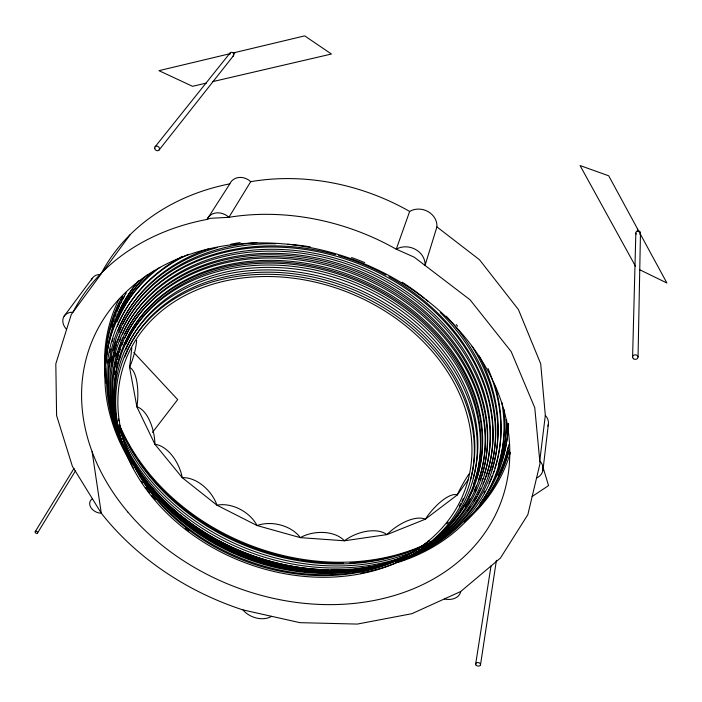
<?xml version="1.0" encoding="UTF-8"?>
<svg xmlns="http://www.w3.org/2000/svg" width="702" height="702" viewBox="0 0 702 702"><rect width="100%" height="100%" fill="white"/><g stroke="black" fill="none" stroke-linecap="round" stroke-linejoin="round"><path stroke-width="1.05" d="M638.039 356.985L640.478 232.827M637.442 231.028L637.495 228.843M632.59 357.169L635.837 233.09M131.836 347.823L129.58 367.383L136.89 406.879A31.529 15.321 80.1 0 1 154.958 444.348L182.274 477.702A30.511 19.814 48.7 0 1 216.988 505.221L257.055 525.544L300.289 537.635L344.375 540.786L386.881 534.626A32.564 15.576 -37.7 0 1 425.315 519.208A30.511 10.793 -50.8 0 1 457.186 495.015L468.629 479.071M542.936 470.366L548.323 424.57M91.444 279.914A12.373 9.854 34.1 0 1 100.737 274.473A231.572 188.197 21.9 0 1 229.826 183.845A13.619 11.785 33.4 0 1 250.711 181.678A207.66 170.647 22.1 0 1 409.652 211.434A17.445 15.541 17.7 0 1 428.106 211.627A17.445 15.541 17.7 0 1 436.916 226.913L479.536 259.775L518.427 309.564L540.698 363.803L545.322 415.391L539.768 460.898A14.891 11.82 9.3 0 1 536.539 478.08M480.501 664.855L496.402 560.363M475.702 663.82L491.031 565.909M436.916 226.913L425.035 265.435A18.392 16.076 18 0 0 415.672 249.517A18.392 16.076 18 0 0 396.253 249.184L409.661 211.425M37.496 533.064A1.351 0.948 28.2 0 0 36.328 531.309A1.351 0.948 28.2 0 0 35.293 532.599A1.351 0.948 28.2 0 0 37.496 533.064L75.509 470.77M250.711 181.678L228.905 217.304A14.356 12.171 32.5 0 0 207.011 219.428A243.094 192.927 21.9 0 0 72.929 312.285A12.996 10.1 33.4 0 0 63.303 317.795A12.996 10.1 33.4 0 0 66.611 329.422M35.249 531.581L73.982 468.427M229.835 183.854L207.011 219.428L210.363 218.322L228.905 217.304A218.103 175.114 22 0 1 396.244 249.201M100.737 274.473L71.297 314.47L55.818 363.829L56.599 415.566L72.376 466.295L101.272 513.18A249.447 197.736 21.6 0 0 242.989 609.924L299.982 622.665L357.274 624.078L411.898 613.697L460.705 591.514L500.429 558.072L527.843 514.663L540.013 463.478L534.766 407.73L511.17 351.579L470.05 299.78L414.189 257.16L396.253 249.184M103.255 271.253L130.265 234.547M64.136 316.154L92.269 278.29M152.439 432.423L177.685 399.605L133.81 352.483M159.152 149.921L233.503 55.66M233.792 54.142L235.1 52.483M155.019 146.893L230.037 53.027M532.125 496.525L548.552 485.608L542.874 466.865M230.186 53.659L158.95 70.665L192.541 86.311L206.432 83.082M233.178 52.948L304.677 35.881L331.423 54.028L212.846 81.59M639.513 269.647L666.9 283.003L639.978 233.415M635.521 266.295L580.063 165.549L608.704 175.798L639.461 232.459M92.137 451.772L101.272 513.18A9.679 7.029 27.1 0 1 90.839 507.502A9.679 7.029 27.1 0 1 92.436 498.85M508.222 423.481A206.107 165.918 21.6 0 1 481.195 502.351M106.213 361.556A206.107 165.918 21.6 0 1 139.066 280.484M423.736 545.656A205.449 165.637 21.6 0 1 416.707 548.78M414.68 549.613A205.449 165.637 21.6 0 1 119.173 425.236M118.857 312.75A205.449 165.637 21.6 0 1 137.934 281.37M508.59 423.841A205.449 165.637 21.6 0 1 501.763 461.091M410.222 552.843A204.536 164.637 21.6 0 1 118.892 427.878M118.111 317.023A204.536 164.637 21.6 0 1 141.032 280.695M141.751 279.87A204.536 164.637 21.6 0 1 143.155 278.325M506.633 420.024A204.536 164.637 21.6 0 1 501.044 459.582M545.322 415.391A14.172 11.513 8.5 0 1 547.893 426.114M136.627 340.286A33.178 10.372 -70 0 1 129.58 367.383A31.546 11.451 -86.6 0 1 136.89 406.879L154.958 444.348A31.081 18.12 65.3 0 1 182.274 477.702L216.988 505.221A30.283 20.674 30.4 0 1 257.055 525.544A30.335 20.665 11.5 0 1 300.289 537.635A29.932 19.305 -6.6 0 1 344.375 540.786A30.906 17.813 -23.1 0 1 386.881 534.626L425.315 519.208L457.186 495.015A33.512 7.099 -63.1 0 1 469.182 473.806M460.705 591.514A14.128 10.495 13.4 0 1 444.375 598.938M271.613 616.33A19.358 13.917 20.3 0 1 242.989 609.924M509.362 449.587A209.231 168.945 21.6 0 1 469.901 516.496M106.248 381.844A209.231 168.945 21.6 0 1 105.704 376.579M105.537 374.482A209.231 168.945 21.6 0 1 105.247 369.112M105.177 361.539A209.231 168.945 21.6 0 1 122.499 296.244M508.932 444.401A208.134 167.822 21.6 0 1 484.003 500.5M480.616 504.835A208.134 167.822 21.6 0 1 464.127 521.99M106.177 383.467A208.134 167.822 21.6 0 1 105.23 369.401M105.326 360.591A208.134 167.822 21.6 0 1 105.432 358.38M105.66 355.08A208.134 167.822 21.6 0 1 126.351 292.787M426.693 544.226A207.546 167.576 21.6 0 1 398.973 554.791M390.645 557.028A207.546 167.576 21.6 0 1 349.973 562.899M343.541 563.118A207.546 167.576 21.6 0 1 300.184 559.985M299.113 559.81A207.546 167.576 21.6 0 1 138.259 460.222M135.872 456.651A207.546 167.576 21.6 0 1 119.603 426.149M111.723 327.018A207.546 167.576 21.6 0 1 112.61 323.947M113.241 321.902A207.546 167.576 21.6 0 1 114.259 318.848M114.979 316.821A207.546 167.576 21.6 0 1 116.12 313.794M116.918 311.785A207.546 167.576 21.6 0 1 119.524 305.818M120.463 303.861A207.546 167.576 21.6 0 1 121.929 300.939M122.938 299.017A207.546 167.576 21.6 0 1 124.517 296.156M508.213 447.095A207.546 167.576 21.6 0 1 498.113 475.473M506.089 419.682A205.195 164.909 21.6 0 1 479.949 503.878M106.011 363.504A205.195 164.909 21.6 0 1 147.385 274.745M127.483 454.949A196.49 156.923 21.6 0 1 215.681 254.756A196.49 156.923 21.6 0 1 470.182 355.835A196.49 156.923 21.6 0 1 396.665 561.863M483.81 481.87A196.2 156.809 21.6 0 1 482.976 483.862M480.747 488.794A196.2 156.809 21.6 0 1 477.79 494.577M476.737 496.472A196.2 156.809 21.6 0 1 473.973 501.114M470.41 506.511A196.2 156.809 21.6 0 1 467.26 510.837M381.642 565.066A196.2 156.809 21.6 0 1 378.483 565.847M373.157 567.032A196.2 156.809 21.6 0 1 356.976 569.699M340.83 571.051A196.2 156.809 21.6 0 1 310.073 570.278M306.871 569.954A196.2 156.809 21.6 0 1 220.358 543.48M219.401 542.971A196.2 156.809 21.6 0 1 179.554 516.365M176.202 513.531A196.2 156.809 21.6 0 1 171.262 509.152M168.041 506.151A196.2 156.809 21.6 0 1 162.566 500.745M160.284 498.385A196.2 156.809 21.6 0 1 148.929 485.38M142.339 476.693A196.2 156.809 21.6 0 1 141.076 474.912M138.619 471.305A196.2 156.809 21.6 0 1 136.829 468.567M135.67 466.725A196.2 156.809 21.6 0 1 133.968 463.952M132.871 462.091A196.2 156.809 21.6 0 1 130.739 458.353M111.627 366.295A196.2 156.809 21.6 0 1 116.593 344.191M117.269 342.128A196.2 156.809 21.6 0 1 119.945 335.003M120.779 332.994A196.2 156.809 21.6 0 1 335.468 254.659M338.601 255.554A196.2 156.809 21.6 0 1 385.995 275.114M388.838 276.676A196.2 156.809 21.6 0 1 484.599 479.87M399.552 558.783A194.112 155.01 21.6 0 1 129.528 454.773M115.233 356.256A194.112 155.01 21.6 0 1 116.023 353.045M119.656 341.47A194.112 155.01 21.6 0 1 120.841 338.39M122.543 334.336A194.112 155.01 21.6 0 1 356.686 265.409A194.112 155.01 21.6 0 1 484.213 474.578M482.783 478.711A194.112 155.01 21.6 0 1 482.011 480.765M128.808 457.678A194.559 155.195 21.6 0 1 214.119 259.161A194.559 155.195 21.6 0 1 466.584 357.204A194.559 155.195 21.6 0 1 396.99 561.819M476.518 489.118A192.243 153.334 21.6 0 1 475.596 491.093M469.34 502.535A192.243 153.334 21.6 0 1 468.19 504.369M402.123 557.827A192.243 153.334 21.6 0 1 396.955 559.863A190.716 151.965 21.6 0 0 403.045 557.406M394.972 560.591A192.243 153.334 21.6 0 1 391.962 561.644M129.835 455.624A192.243 153.334 21.6 0 0 389.935 562.311A190.716 151.965 21.6 0 1 386.916 563.39M113.812 371.928A192.243 153.334 21.6 0 1 114.593 366.602M114.979 364.478A192.243 153.334 21.6 0 1 115.611 361.284M116.593 357.046A192.243 153.334 21.6 0 1 118.041 351.79M118.682 349.701A192.243 153.334 21.6 0 1 121.227 342.497M122.034 340.47A192.243 153.334 21.6 0 1 123.306 337.469M125.131 333.52A192.243 153.334 21.6 0 1 359.977 271.235A192.243 153.334 21.6 0 1 480.221 480.089M477.22 500.526A199.543 159.863 21.6 0 1 476.009 502.351M402.351 558.046A199.543 159.863 21.6 0 1 129.589 455.168M118.234 330.194A199.543 159.863 21.6 0 1 208.503 248.868M479.071 355.826A199.543 159.863 21.6 0 1 491.9 469.778M472.06 346.367A199.982 160.038 21.6 0 1 439.338 540.891M427.483 548.359A199.982 160.038 21.6 0 1 400.816 560.591M129.528 458.985A199.982 160.038 21.6 0 1 123.096 446.595M121.709 443.594A199.982 160.038 21.6 0 1 217.076 247.578M230.739 244.252A199.982 160.038 21.6 0 1 240.172 242.559M456.212 324.543A199.982 160.038 21.6 0 1 457.59 326.211M404.37 556.625A203.738 163.724 21.6 0 1 127.58 449.859M116.997 321.937A203.738 163.724 21.6 0 1 153.527 271.13M503.939 409.398A203.738 163.724 21.6 0 1 498.367 464.698M501.833 402.386A204.572 164.066 21.6 0 1 399.289 562.021M129.238 459.915A204.572 164.066 21.6 0 1 159.863 267.409M485.047 491.163A201.781 161.82 21.6 0 1 483.985 493.058M396.49 560.626A201.781 161.82 21.6 0 1 388.188 563.057M386.082 563.609A201.781 161.82 21.6 0 1 374.359 566.242M372.209 566.646A201.781 161.82 21.6 0 1 365.733 567.707M363.575 568.015A201.781 161.82 21.6 0 1 355.036 569.015M348.534 569.541A201.781 161.82 21.6 0 1 330.949 569.998M328.738 569.963A201.781 161.82 21.6 0 1 180.107 514.97M178.396 513.574A201.781 161.82 21.6 0 1 149.658 485.003M146.209 480.747A201.781 161.82 21.6 0 1 144.182 478.15M141.55 474.622A201.781 161.82 21.6 0 1 139.619 471.946M137.127 468.339A201.781 161.82 21.6 0 1 129.124 455.387M108.187 362.916A201.781 161.82 21.6 0 1 108.556 359.714M109.731 352.228A201.781 161.82 21.6 0 1 110.363 349.026M112.153 341.602A201.781 161.82 21.6 0 1 113.057 338.452M117.445 326.123A201.781 161.82 21.6 0 1 118.726 323.131M119.173 322.148A201.781 161.82 21.6 0 1 178.834 258.327M179.8 257.783A201.781 161.82 21.6 0 1 182.529 256.291M495.164 386.065A201.781 161.82 21.6 0 1 494.901 468.199M493.875 471.288A201.781 161.82 21.6 0 1 493.146 473.332M492.383 475.368A201.781 161.82 21.6 0 1 488.978 483.388M492.883 381.335A202.141 161.96 21.6 0 1 401.14 560.679M128.773 457.897A202.141 161.96 21.6 0 1 188.224 254.335M488.013 368.497A202.141 161.96 21.6 0 1 492.558 380.352M392.892 561.591A197.982 158.424 21.6 0 1 148.587 484.213M146.604 481.712A197.982 158.424 21.6 0 1 145.27 479.975M143.296 477.334A197.982 158.424 21.6 0 1 141.356 474.657M139.47 471.955A197.982 158.424 21.6 0 1 129.221 455.168M110.995 362.127A197.982 158.424 21.6 0 1 111.881 356.791M113.259 350.403A197.982 158.424 21.6 0 1 115.944 340.9M118.954 332.634A197.982 158.424 21.6 0 1 121.113 327.588M122.517 324.614A197.982 158.424 21.6 0 1 256.932 242.576M446.209 316.163A197.982 158.424 21.6 0 1 488.048 475.868M440.259 312.539A198.429 158.608 21.6 0 1 396.402 562.495M129.133 459.09A198.429 158.608 21.6 0 1 275.71 243.752M287.715 244.252A198.429 158.608 21.6 0 1 310.31 246.902M351.518 257.529A198.429 158.608 21.6 0 1 364.733 262.627M402.202 282.222A198.429 158.608 21.6 0 1 424.236 298.148M425.895 299.517A198.429 158.608 21.6 0 1 428.352 301.579M463.373 498.49A183.582 145.56 21.6 0 1 461.916 501.421M460.898 503.343A183.582 145.56 21.6 0 1 459.31 506.186M448.245 522.191A183.582 145.56 21.6 0 1 446.841 523.867M429.545 540.654A183.582 145.56 21.6 0 1 250.254 561.749A183.582 145.56 21.6 0 1 121.007 431.388M120.27 428.255A183.582 145.56 21.6 0 1 119.814 426.14M118.814 420.814A183.582 145.56 21.6 0 1 118.471 418.673M124.833 356.941A183.582 145.56 21.6 0 1 342.076 285.31A183.582 145.56 21.6 0 1 470.349 480.089M510.389 452.439A210.714 170.34 21.6 0 1 465.365 521.165M105.87 381.704A210.714 170.34 21.6 0 1 118.998 299.192M427.149 543.638A208.766 168.761 21.6 0 1 119.322 424.499M110.284 328.79A208.766 168.761 21.6 0 1 119.673 302.308M120.63 300.333A208.766 168.761 21.6 0 1 122.122 297.411M508.836 450.71A208.766 168.761 21.6 0 1 500.026 473.955M117.137 427.202A192.594 153.475 21.6 0 1 234.547 257.897A192.594 153.475 21.6 0 1 467.041 364.768A192.594 153.475 21.6 0 1 403.545 558.853M401.544 559.687A192.594 153.475 21.6 0 1 399.535 560.494M128.922 457.256A192.594 153.475 21.6 0 1 120.024 436.442M476.281 486.003A190.716 151.965 21.6 0 1 474.122 490.944M470.208 498.631A190.716 151.965 21.6 0 1 465.198 506.897M407.063 555.615A190.716 151.965 21.6 0 1 405.063 556.519M384.871 564.013A190.716 151.965 21.6 0 1 354.124 570.489M346.691 571.288A190.716 151.965 21.6 0 1 309.573 571.279M308.503 571.182A190.716 151.965 21.6 0 1 184.538 521.691M182.002 519.647A190.716 151.965 21.6 0 1 152.624 490.558M149.912 487.188A190.716 151.965 21.6 0 1 147.253 483.739M145.946 481.993A190.716 151.965 21.6 0 1 131.099 458.204M120.235 432.046A190.716 151.965 21.6 0 1 118.989 427.86M114.549 374.289A190.716 151.965 21.6 0 1 114.979 371.13M115.681 366.9A190.716 151.965 21.6 0 1 116.778 361.635M117.278 359.538A190.716 151.965 21.6 0 1 118.699 354.326M119.331 352.255A190.716 151.965 21.6 0 1 120.349 349.175M121.841 345.112A190.716 151.965 21.6 0 1 123.043 342.102M124.772 338.153A190.716 151.965 21.6 0 1 356.476 273.42A190.716 151.965 21.6 0 1 478.571 479.984M117.19 426.307A191.067 152.106 21.6 0 1 235.591 260.863A191.067 152.106 21.6 0 1 464.829 366.883A191.067 152.106 21.6 0 1 403.615 558.766M129.703 458.897A191.067 152.106 21.6 0 1 122.174 441.953M473.753 486.661A188.601 150.131 21.6 0 1 469.164 496.612M464.873 504.212A188.601 150.131 21.6 0 1 460.714 510.538M427.448 543.208A188.601 150.131 21.6 0 1 425.693 544.392M423.911 545.568A188.601 150.131 21.6 0 1 131.713 458.485M131.221 457.511A188.601 150.131 21.6 0 1 119.594 427.088A187.495 149.105 21.6 0 0 127.65 450.57M115.681 378.185A188.601 150.131 21.6 0 1 116.076 374.947M119.384 358.88A188.601 150.131 21.6 0 1 120.314 355.721M124 345.419A188.601 150.131 21.6 0 1 350.473 275.254A188.601 150.131 21.6 0 1 476.755 478.439M116.76 420.34A188.935 150.254 21.6 0 1 352.264 277.588A188.935 150.254 21.6 0 1 430.51 542.488M117.91 425.517A188.935 150.254 21.6 0 1 116.98 421.393M427.342 543.208A187.495 149.105 21.6 0 1 425.57 544.436M422.867 546.235A187.495 149.105 21.6 0 1 421.024 547.411M419.164 548.56A187.495 149.105 21.6 0 1 417.286 549.684M415.382 550.789A187.495 149.105 21.6 0 1 132.301 460.354M125.816 344.129A187.495 149.105 21.6 0 1 354.378 279.861A187.495 149.105 21.6 0 1 473.49 484.231M118.91 431.318A187.943 149.28 21.6 0 1 232.23 268.261A187.943 149.28 21.6 0 1 458.406 368.611A187.943 149.28 21.6 0 1 405.01 558.248M403.001 559.187A187.943 149.28 21.6 0 1 400.974 560.099M397.911 561.407A187.943 149.28 21.6 0 1 395.867 562.249M132.099 464.373A187.943 149.28 21.6 0 1 131.116 462.495M130.625 461.547A187.943 149.28 21.6 0 1 123.57 445.638M429.115 541.137A185.416 147.262 21.6 0 1 248.017 559.222A185.416 147.262 21.6 0 1 120.095 427.07M125.693 349.842A185.416 147.262 21.6 0 1 346.27 281.493A185.416 147.262 21.6 0 1 473.183 478.018M133.529 468.506A186.004 147.49 21.6 0 1 220.84 275.43A186.004 147.49 21.6 0 1 463.25 387.048A186.004 147.49 21.6 0 1 360.846 573.165M188.838 530.879A186.004 147.49 21.6 0 1 185.337 528.211M155.212 499.64A186.004 147.49 21.6 0 1 151.702 495.428M149.649 492.857A186.004 147.49 21.6 0 1 145.683 487.609M142.532 483.151A186.004 147.49 21.6 0 1 141.321 481.344M636.205 234.091A2.325 2.036 -3.5 0 1 636.732 231.37A2.325 2.036 -3.5 0 1 639.864 231.555A2.325 2.036 -3.5 0 1 639.873 234.31M229.747 54.537A2.185 1.948 45.1 0 1 231.16 52.308A2.185 1.948 45.1 0 1 233.687 53.791A2.185 1.948 45.1 0 1 232.704 56.274M146.85 487.109A181.695 143.866 21.6 0 0 453.036 513.724A181.695 143.866 21.6 0 0 284.88 277.299A181.695 143.866 21.6 0 0 146.85 487.109M145.305 488.03A184.064 145.744 21.6 0 0 455.414 514.25A184.064 145.744 21.6 0 0 284.345 275.044A184.064 145.744 21.6 0 0 145.305 488.03M476.149 665.18A2.448 1.746 12.3 0 0 480.317 665.277A2.448 1.746 12.3 0 0 477.834 662.548A2.448 1.746 12.3 0 0 476.149 665.18M154.747 148.587A2.562 2.176 39.7 0 0 158.757 150.333A2.562 2.176 39.7 0 0 157.757 146.297A2.562 2.176 39.7 0 0 154.747 148.587M633.476 358.748A2.729 2.264 1.4 0 0 637.978 357.581A2.729 2.264 1.4 0 0 634.476 354.914A2.729 2.264 1.4 0 0 633.476 358.748M127.773 511.969A219.744 173.982 21.6 0 0 494.734 516.356A219.744 173.982 21.6 0 0 264.61 242.918A219.744 173.982 21.6 0 0 127.773 511.969"/></g></svg>
